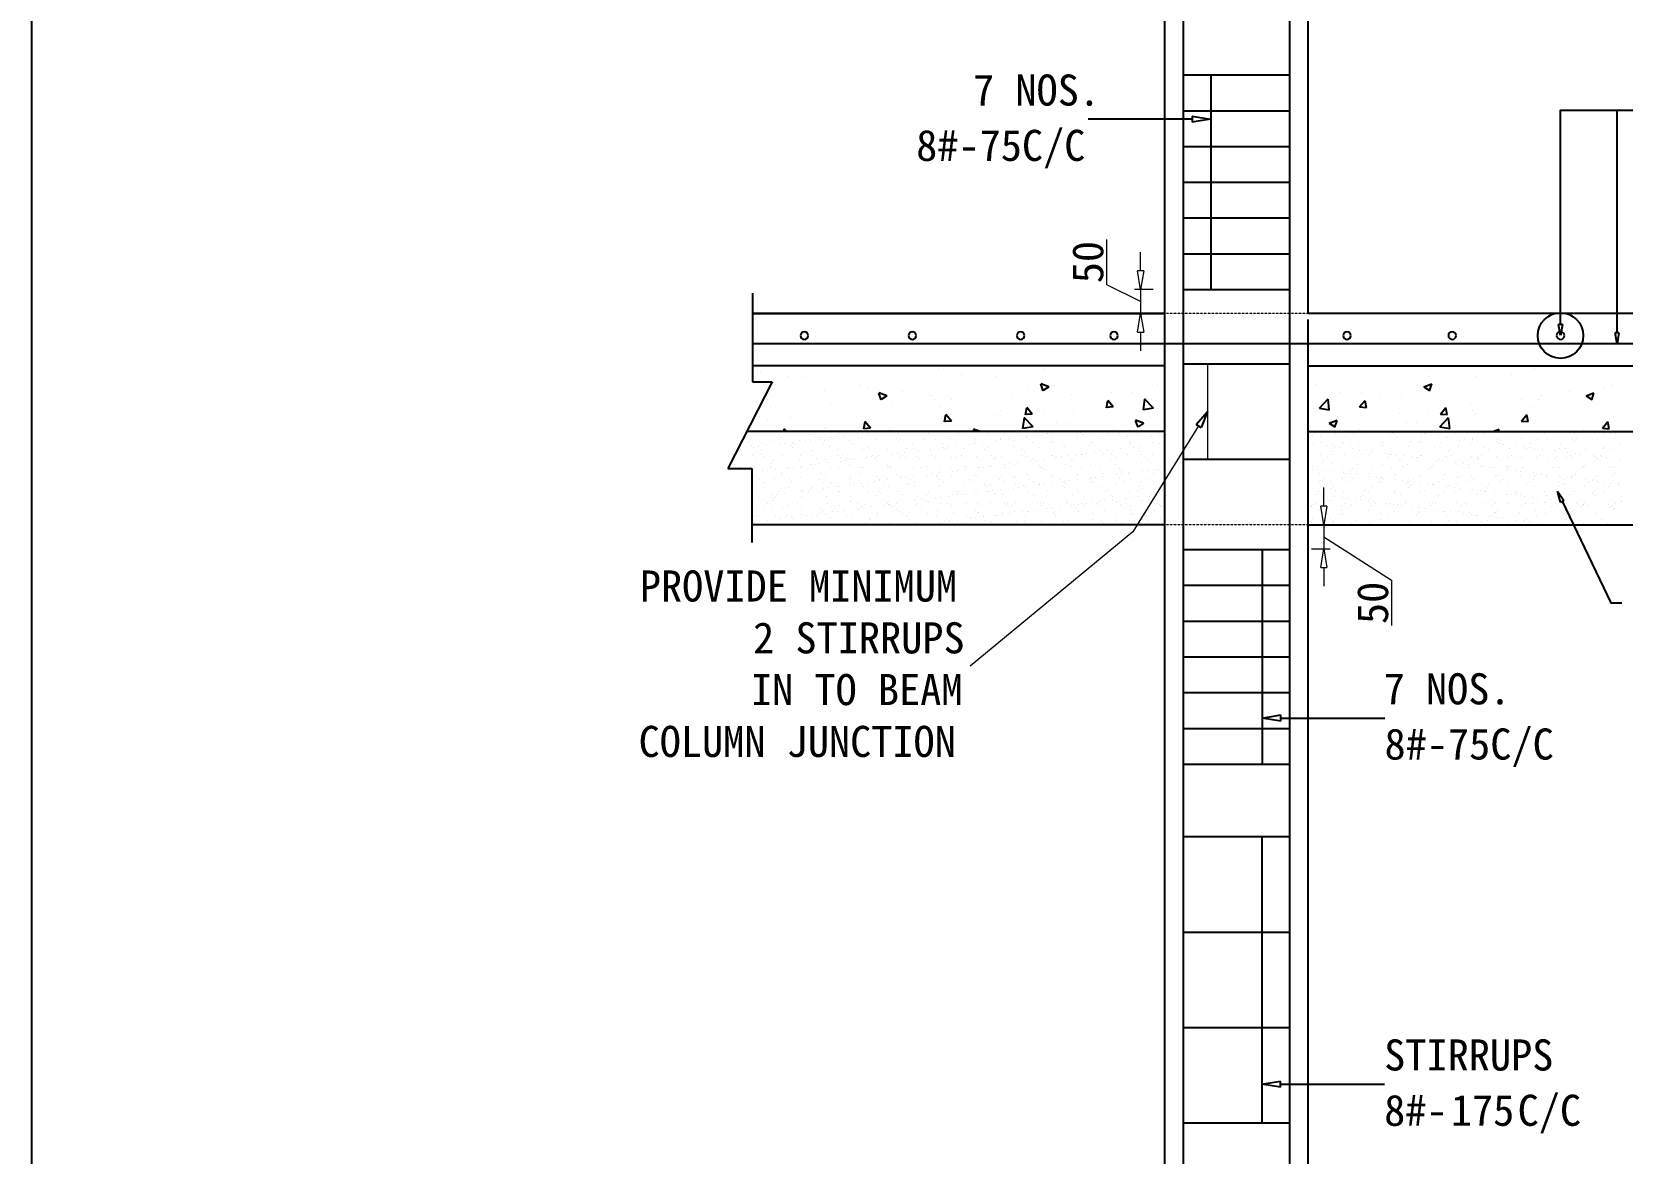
# Model space of a CAD drawing. Header units: millimetres. Extents: x 331487 to 517269, y 198509 to 399936.
# Drawn here: x 468480 to 481268, y 266630 to 275649 of the extents above; entities that cross this region are included whole.
import ezdxf

# ---------------------------------------------------------------- set-up
doc = ezdxf.new("R2010")
doc.units = ezdxf.units.MM
doc.header["$MEASUREMENT"] = 0
doc.linetypes.add('HIDDEN', pattern=[0.375, 0.25, -0.125])
for name, color, linetype in [('FOOTING', 5, 'Continuous'), ('HATCH', 251, 'Continuous'), ('STEEL', 6, 'Continuous')]:
    doc.layers.add(name, color=color, linetype=linetype)
doc.layers.add('STR. COLUMN', color=2, linetype='Continuous', lineweight=13)
doc.layers.add('str.text', color=65, linetype='Continuous', lineweight=13)
doc.styles.add('style1', font='SimSun.ttf')

# ---------------------------------------------------------------- blocks, each defined once
blk = doc.blocks.new('_ClosedBlank')
at = {"color": 0, "linetype": 'ByBlock', "lineweight": -2}
for p, q in [((-1, 0.167), (0, 0)), ((-1, 0.167), (-1, -0.167)), ((0, 0), (-1, -0.167))]:
    blk.add_line(p, q, dxfattribs=at)

msp = doc.modelspace()

# ---------------------------------------------------------------- linework, layer by layer
at = {"color": 0, "linetype": 'ByBlock', "lineweight": -2}
for p, q in [((477843, 272492), (477934, 272595)), ((477934, 272595), (477882, 272468)), ((477843, 272492), (477882, 272468))]:
    msp.add_line(p, q, dxfattribs=at)
at = {"layer": 'FOOTING', "linetype": 'ByBlock', "ltscale": 50}
msp.add_line((468480, 259671), (468480, 346143), dxfattribs=at)
at = {"layer": 'HATCH', "linetype": 'Continuous'}
for p, q in [((474340, 272907), (474340, 272907)), ((475769, 272940), (475769, 272940)), ((475956, 272890), (475956, 272890)), ((476389, 272963), (476389, 272963)), ((476616, 272933), (476616, 272933)), ((479716, 272933), (479716, 272933)), ((479943, 272963), (479943, 272963)), ((480376, 272890), (480376, 272890)), ((480563, 272940), (480563, 272940)), ((474568, 272877), (474568, 272877)), ((474681, 272872), (474681, 272872)), ((474851, 272764), (474851, 272764)), ((475140, 272801), (475140, 272801)), ((475210, 272782), (475210, 272782)), ((476235, 272876), (476235, 272876)), ((476485, 272799), (476485, 272799)), ((476657, 272794), (476594, 272819)), ((476613, 272762), (476594, 272817)), ((476657, 272794), (476612, 272764)), ((476706, 272808), (476706, 272808)), ((477189, 272858), (477189, 272858)), ((477532, 272813), (477532, 272813)), ((478800, 272813), (478800, 272813)), ((479143, 272858), (479143, 272858)), ((479626, 272808), (479626, 272808)), ((479674, 272794), (479738, 272819)), ((479674, 272794), (479719, 272764)), ((479719, 272762), (479738, 272817)), ((479847, 272799), (479847, 272799)), ((480097, 272876), (480097, 272876)), ((481122, 272782), (481122, 272782)), ((481191, 272801), (481191, 272801)), ((474905, 272649), (474905, 272649)), ((475354, 272722), (475290, 272746)), ((475309, 272689), (475291, 272744)), ((475354, 272722), (475309, 272691)), ((475322, 272696), (475322, 272696)), ((475389, 272669), (475389, 272669)), ((475484, 272756), (475484, 272756)), ((475711, 272726), (475711, 272726)), ((475739, 272691), (475739, 272691)), ((475780, 272638), (475780, 272638)), ((475873, 272690), (475873, 272690)), ((476284, 272651), (476284, 272651)), ((476357, 272710), (476357, 272710)), ((476842, 272731), (476842, 272731)), ((477014, 272708), (477014, 272708)), ((477121, 272625), (477131, 272682)), ((477175, 272632), (477131, 272684)), ((477164, 272750), (477164, 272750)), ((477326, 272751), (477326, 272751)), ((477419, 272608), (477429, 272695)), ((477499, 272623), (477428, 272696)), ((478833, 272623), (478904, 272696)), ((478913, 272608), (478903, 272695)), ((479006, 272751), (479006, 272751)), ((479157, 272632), (479201, 272684)), ((479168, 272750), (479168, 272750)), ((479211, 272625), (479200, 272682)), ((479318, 272708), (479318, 272708)), ((479490, 272731), (479490, 272731)), ((479974, 272710), (479974, 272710)), ((480048, 272651), (480048, 272651)), ((480459, 272690), (480459, 272690)), ((480552, 272638), (480552, 272638)), ((480593, 272691), (480593, 272691)), ((480621, 272726), (480621, 272726)), ((480848, 272756), (480848, 272756)), ((480943, 272669), (480943, 272669)), ((480978, 272722), (481041, 272746)), ((480978, 272722), (481023, 272691)), ((481010, 272696), (481010, 272696)), ((481023, 272689), (481041, 272744)), ((474334, 272555), (474334, 272555)), ((474396, 272526), (474396, 272526)), ((474421, 272628), (474421, 272628)), ((474579, 272549), (474579, 272549)), ((474806, 272519), (474806, 272519)), ((475169, 272455), (475180, 272511)), ((475223, 272461), (475179, 272514)), ((475874, 272518), (475819, 272514)), ((475820, 272512), (475830, 272568)), ((475874, 272518), (475830, 272571)), ((476246, 272574), (476246, 272574)), ((476268, 272600), (476268, 272600)), ((476450, 272458), (476461, 272544)), ((476531, 272472), (476460, 272546)), ((476470, 272568), (476481, 272625)), ((476524, 272575), (476470, 272571)), ((476524, 272575), (476481, 272627)), ((476627, 272606), (476627, 272606)), ((476717, 272506), (476717, 272506)), ((476797, 272509), (476797, 272509)), ((476854, 272576), (476854, 272576)), ((477175, 272632), (477121, 272627)), ((477420, 272502), (477356, 272526)), ((477375, 272469), (477356, 272524)), ((477499, 272623), (477418, 272610)), ((477543, 272618), (477543, 272618)), ((478789, 272618), (478789, 272618)), ((478833, 272623), (478914, 272610)), ((478912, 272502), (478976, 272526)), ((478957, 272469), (478975, 272524)), ((479157, 272632), (479211, 272627)), ((479477, 272576), (479477, 272576)), ((479535, 272509), (479535, 272509)), ((479615, 272506), (479615, 272506)), ((479704, 272606), (479704, 272606)), ((479801, 272472), (479872, 272546)), ((479808, 272575), (479851, 272627)), ((479808, 272575), (479862, 272571)), ((479862, 272568), (479851, 272625)), ((479881, 272458), (479871, 272544)), ((480064, 272600), (480064, 272600)), ((480086, 272574), (480086, 272574)), ((480458, 272518), (480502, 272571)), ((480458, 272518), (480512, 272514)), ((480512, 272512), (480502, 272568)), ((481109, 272461), (481153, 272514)), ((481163, 272455), (481152, 272511)), ((474203, 272382), (474203, 272382)), ((474243, 272414), (474243, 272414)), ((474345, 272429), (474345, 272429)), ((474484, 272414), (474484, 272414)), ((474503, 272388), (474503, 272388)), ((474525, 272434), (474529, 272455)), ((474547, 272434), (474529, 272457)), ((474548, 272431), (474548, 272431)), ((474724, 272414), (474724, 272414)), ((474745, 272430), (474745, 272430)), ((474812, 272386), (474812, 272386)), ((474862, 272462), (474862, 272462)), ((474863, 272464), (474863, 272464)), ((474909, 272388), (474909, 272388)), ((474950, 272393), (474950, 272393)), ((474965, 272415), (474965, 272415)), ((475012, 272401), (475012, 272401)), ((475117, 272415), (475117, 272415)), ((475126, 272379), (475126, 272379)), ((475158, 272420), (475158, 272420)), ((475223, 272461), (475169, 272457)), ((475206, 272415), (475206, 272415)), ((475220, 272429), (475220, 272429)), ((475379, 272444), (475379, 272444)), ((475446, 272416), (475446, 272416)), ((475681, 272431), (475681, 272431)), ((475687, 272416), (475687, 272416)), ((475870, 272377), (475870, 272377)), ((475928, 272417), (475928, 272417)), ((476103, 272434), (476053, 272454)), ((476059, 272434), (476053, 272451)), ((476072, 272380), (476072, 272380)), ((476168, 272417), (476168, 272417)), ((476270, 272379), (476270, 272379)), ((476305, 272421), (476305, 272421)), ((476409, 272417), (476409, 272417)), ((476437, 272389), (476437, 272389)), ((476531, 272472), (476450, 272460)), ((476477, 272394), (476477, 272394)), ((476478, 272386), (476478, 272386)), ((476540, 272402), (476540, 272402)), ((476604, 272428), (476604, 272428)), ((476645, 272416), (476645, 272416)), ((476650, 272418), (476650, 272418)), ((476681, 272389), (476681, 272389)), ((476685, 272421), (476685, 272421)), ((476748, 272430), (476748, 272430)), ((476878, 272388), (476878, 272388)), ((476890, 272418), (476890, 272418)), ((476913, 272425), (476913, 272425)), ((476928, 272412), (476928, 272412)), ((477087, 272395), (477087, 272395)), ((477131, 272419), (477131, 272419)), ((477175, 272448), (477175, 272448)), ((477227, 272418), (477227, 272418)), ((477289, 272398), (477289, 272398)), ((477372, 272419), (477372, 272419)), ((477420, 272502), (477375, 272471)), ((477427, 272500), (477427, 272500)), ((477487, 272397), (477487, 272397)), ((477536, 272415), (477536, 272415)), ((477551, 272402), (477551, 272402)), ((478781, 272402), (478781, 272402)), ((478795, 272415), (478795, 272415)), ((478845, 272397), (478845, 272397)), ((478904, 272500), (478904, 272500)), ((478912, 272502), (478957, 272471)), ((478960, 272419), (478960, 272419)), ((479043, 272398), (479043, 272398)), ((479105, 272418), (479105, 272418)), ((479157, 272448), (479157, 272448)), ((479201, 272419), (479201, 272419)), ((479245, 272395), (479245, 272395)), ((479404, 272412), (479404, 272412)), ((479419, 272425), (479419, 272425)), ((479441, 272418), (479441, 272418)), ((479454, 272388), (479454, 272388)), ((479584, 272430), (479584, 272430)), ((479647, 272421), (479647, 272421)), ((479651, 272389), (479651, 272389)), ((479682, 272418), (479682, 272418)), ((479687, 272416), (479687, 272416)), ((479728, 272428), (479728, 272428)), ((479792, 272402), (479792, 272402)), ((479801, 272472), (479882, 272460)), ((479854, 272386), (479854, 272386)), ((479855, 272394), (479855, 272394)), ((479895, 272389), (479895, 272389)), ((479923, 272417), (479923, 272417)), ((480027, 272421), (480027, 272421)), ((480062, 272379), (480062, 272379)), ((480163, 272417), (480163, 272417)), ((480229, 272434), (480279, 272454)), ((480260, 272380), (480260, 272380)), ((480273, 272434), (480279, 272451)), ((480404, 272417), (480404, 272417)), ((480462, 272377), (480462, 272377)), ((480645, 272416), (480645, 272416)), ((480650, 272431), (480650, 272431)), ((480885, 272416), (480885, 272416)), ((480953, 272444), (480953, 272444)), ((481109, 272461), (481163, 272457)), ((481111, 272429), (481111, 272429)), ((481126, 272415), (481126, 272415)), ((481174, 272420), (481174, 272420)), ((481206, 272379), (481206, 272379)), ((481214, 272415), (481214, 272415)), ((474180, 272292), (474180, 272292)), ((474246, 272352), (474246, 272352)), ((474270, 272320), (474270, 272320)), ((474285, 272305), (474285, 272305)), ((474325, 272311), (474325, 272311)), ((474347, 272250), (474347, 272250)), ((474350, 272280), (474350, 272280)), ((474360, 272339), (474360, 272339)), ((474388, 272319), (474388, 272319)), ((474443, 272351), (474443, 272351)), ((474493, 272333), (474493, 272333)), ((474534, 272338), (474534, 272338)), ((474552, 272282), (474552, 272282)), ((474580, 272318), (474580, 272318)), ((474594, 272305), (474594, 272305)), ((474596, 272346), (474596, 272346)), ((474601, 272339), (474601, 272339)), ((474652, 272359), (474652, 272359)), ((474701, 272360), (474701, 272360)), ((474742, 272366), (474742, 272366)), ((474750, 272281), (474750, 272281)), ((474804, 272374), (474804, 272374)), ((474826, 272373), (474826, 272373)), ((474842, 272340), (474842, 272340)), ((474854, 272361), (474854, 272361)), ((474893, 272311), (474893, 272311)), ((474959, 272289), (474959, 272289)), ((475052, 272360), (475052, 272360)), ((475082, 272340), (475082, 272340)), ((475161, 272292), (475161, 272292)), ((475203, 272308), (475203, 272308)), ((475217, 272295), (475217, 272295)), ((475261, 272368), (475261, 272368)), ((475323, 272341), (475323, 272341)), ((475359, 272291), (475359, 272291)), ((475397, 272252), (475397, 272252)), ((475435, 272376), (475435, 272376)), ((475437, 272257), (475437, 272257)), ((475449, 272363), (475449, 272363)), ((475463, 272371), (475463, 272371)), ((475500, 272265), (475500, 272265)), ((475516, 272301), (475516, 272301)), ((475564, 272341), (475564, 272341)), ((475568, 272298), (475568, 272298)), ((475605, 272279), (475605, 272279)), ((475645, 272284), (475645, 272284)), ((475661, 272370), (475661, 272370)), ((475708, 272293), (475708, 272293)), ((475749, 272369), (475749, 272369)), ((475770, 272301), (475770, 272301)), ((475804, 272341), (475804, 272341)), ((475813, 272306), (475813, 272306)), ((475826, 272299), (475826, 272299)), ((475840, 272286), (475840, 272286)), ((475853, 272312), (475853, 272312)), ((475916, 272320), (475916, 272320)), ((475968, 272300), (475968, 272300)), ((476021, 272334), (476021, 272334)), ((476045, 272342), (476045, 272342)), ((476058, 272367), (476058, 272367)), ((476061, 272339), (476061, 272339)), ((476072, 272354), (476072, 272354)), ((476124, 272347), (476124, 272347)), ((476139, 272292), (476139, 272292)), ((476176, 272307), (476176, 272307)), ((476229, 272361), (476229, 272361)), ((476269, 272367), (476269, 272367)), ((476286, 272342), (476286, 272342)), ((476332, 272375), (476332, 272375)), ((476372, 272360), (476372, 272360)), ((476379, 272310), (476379, 272310)), ((476449, 272289), (476449, 272289)), ((476463, 272276), (476463, 272276)), ((476526, 272343), (476526, 272343)), ((476576, 272309), (476576, 272309)), ((476681, 272357), (476681, 272357)), ((476695, 272344), (476695, 272344)), ((476762, 272282), (476762, 272282)), ((476767, 272343), (476767, 272343)), ((476785, 272316), (476785, 272316)), ((476924, 272253), (476924, 272253)), ((476964, 272258), (476964, 272258)), ((476987, 272319), (476987, 272319)), ((476995, 272350), (476995, 272350)), ((477008, 272344), (477008, 272344)), ((477027, 272266), (477027, 272266)), ((477072, 272280), (477072, 272280)), ((477086, 272267), (477086, 272267)), ((477132, 272280), (477132, 272280)), ((477172, 272285), (477172, 272285)), ((477185, 272318), (477185, 272318)), ((477235, 272294), (477235, 272294)), ((477248, 272344), (477248, 272344)), ((477294, 272249), (477294, 272249)), ((477304, 272348), (477304, 272348)), ((477318, 272335), (477318, 272335)), ((477340, 272307), (477340, 272307)), ((477380, 272313), (477380, 272313)), ((477386, 272273), (477386, 272273)), ((477394, 272326), (477394, 272326)), ((477443, 272321), (477443, 272321)), ((477489, 272344), (477489, 272344)), ((477548, 272335), (477548, 272335)), ((477588, 272340), (477588, 272340)), ((478743, 272340), (478743, 272340)), ((478784, 272335), (478784, 272335)), ((478843, 272344), (478843, 272344)), ((478889, 272321), (478889, 272321)), ((478938, 272326), (478938, 272326)), ((478946, 272273), (478946, 272273)), ((478951, 272313), (478951, 272313)), ((478992, 272307), (478992, 272307)), ((479014, 272335), (479014, 272335)), ((479028, 272348), (479028, 272348)), ((479038, 272249), (479038, 272249)), ((479083, 272344), (479083, 272344)), ((479097, 272294), (479097, 272294)), ((479147, 272318), (479147, 272318)), ((479159, 272285), (479159, 272285)), ((479200, 272280), (479200, 272280)), ((479246, 272267), (479246, 272267)), ((479260, 272280), (479260, 272280)), ((479305, 272266), (479305, 272266)), ((479324, 272344), (479324, 272344)), ((479337, 272350), (479337, 272350)), ((479344, 272319), (479344, 272319)), ((479367, 272258), (479367, 272258)), ((479408, 272253), (479408, 272253)), ((479547, 272316), (479547, 272316)), ((479565, 272343), (479565, 272343)), ((479569, 272282), (479569, 272282)), ((479637, 272344), (479637, 272344)), ((479651, 272357), (479651, 272357)), ((479756, 272309), (479756, 272309)), ((479805, 272343), (479805, 272343)), ((479869, 272276), (479869, 272276)), ((479883, 272289), (479883, 272289)), ((479953, 272310), (479953, 272310)), ((479960, 272360), (479960, 272360)), ((480000, 272375), (480000, 272375)), ((480046, 272342), (480046, 272342)), ((480063, 272367), (480063, 272367)), ((480103, 272361), (480103, 272361)), ((480156, 272307), (480156, 272307)), ((480192, 272292), (480192, 272292)), ((480208, 272347), (480208, 272347)), ((480260, 272354), (480260, 272354)), ((480271, 272339), (480271, 272339)), ((480274, 272367), (480274, 272367)), ((480287, 272342), (480287, 272342)), ((480311, 272334), (480311, 272334)), ((480364, 272300), (480364, 272300)), ((480416, 272320), (480416, 272320)), ((480479, 272312), (480479, 272312)), ((480492, 272286), (480492, 272286)), ((480506, 272299), (480506, 272299)), ((480519, 272306), (480519, 272306)), ((480527, 272341), (480527, 272341)), ((480562, 272301), (480562, 272301)), ((480583, 272369), (480583, 272369)), ((480624, 272293), (480624, 272293)), ((480671, 272370), (480671, 272370)), ((480687, 272284), (480687, 272284)), ((480727, 272279), (480727, 272279)), ((480764, 272298), (480764, 272298)), ((480768, 272341), (480768, 272341)), ((480815, 272301), (480815, 272301)), ((480832, 272265), (480832, 272265)), ((480869, 272371), (480869, 272371)), ((480883, 272363), (480883, 272363)), ((480895, 272257), (480895, 272257)), ((480897, 272376), (480897, 272376)), ((480935, 272252), (480935, 272252)), ((480973, 272291), (480973, 272291)), ((481009, 272341), (481009, 272341)), ((481071, 272368), (481071, 272368)), ((481115, 272295), (481115, 272295)), ((481129, 272308), (481129, 272308)), ((481171, 272292), (481171, 272292)), ((481249, 272340), (481249, 272340)), ((474115, 272182), (474115, 272182)), ((474129, 272169), (474129, 272169)), ((474182, 272145), (474182, 272145)), ((474251, 272203), (474251, 272203)), ((474273, 272241), (474273, 272241)), ((474306, 272220), (474306, 272220)), ((474355, 272131), (474355, 272131)), ((474361, 272237), (474361, 272237)), ((474423, 272145), (474423, 272145)), ((474429, 272175), (474429, 272175)), ((474448, 272202), (474448, 272202)), ((474460, 272128), (474460, 272128)), ((474514, 272241), (474514, 272241)), ((474546, 272220), (474546, 272220)), ((474557, 272133), (474557, 272133)), ((474565, 272142), (474565, 272142)), ((474605, 272147), (474605, 272147)), ((474657, 272210), (474657, 272210)), ((474661, 272243), (474661, 272243)), ((474664, 272146), (474664, 272146)), ((474668, 272156), (474668, 272156)), ((474738, 272173), (474738, 272173)), ((474752, 272160), (474752, 272160)), ((474754, 272242), (474754, 272242)), ((474755, 272133), (474755, 272133)), ((474773, 272170), (474773, 272170)), ((474787, 272221), (474787, 272221)), ((474813, 272175), (474813, 272175)), ((474859, 272213), (474859, 272213)), ((474876, 272183), (474876, 272183)), ((474904, 272146), (474904, 272146)), ((474964, 272140), (474964, 272140)), ((474970, 272240), (474970, 272240)), ((474981, 272197), (474981, 272197)), ((474984, 272227), (474984, 272227)), ((474995, 272242), (474995, 272242)), ((475021, 272202), (475021, 272202)), ((475028, 272221), (475028, 272221)), ((475052, 272166), (475052, 272166)), ((475057, 272212), (475057, 272212)), ((475084, 272211), (475084, 272211)), ((475145, 272147), (475145, 272147)), ((475166, 272143), (475166, 272143)), ((475189, 272224), (475189, 272224)), ((475229, 272230), (475229, 272230)), ((475236, 272243), (475236, 272243)), ((475266, 272219), (475266, 272219)), ((475268, 272222), (475268, 272222)), ((475284, 272234), (475284, 272234)), ((475292, 272238), (475292, 272238)), ((475361, 272163), (475361, 272163)), ((475364, 272142), (475364, 272142)), ((475375, 272150), (475375, 272150)), ((475386, 272147), (475386, 272147)), ((475468, 272222), (475468, 272222)), ((475476, 272243), (475476, 272243)), ((475509, 272222), (475509, 272222)), ((475572, 272149), (475572, 272149)), ((475593, 272231), (475593, 272231)), ((475608, 272218), (475608, 272218)), ((475626, 272147), (475626, 272147)), ((475666, 272221), (475666, 272221)), ((475675, 272156), (475675, 272156)), ((475717, 272243), (475717, 272243)), ((475750, 272223), (475750, 272223)), ((475775, 272152), (475775, 272152)), ((475867, 272148), (475867, 272148)), ((475874, 272228), (475874, 272228)), ((475907, 272224), (475907, 272224)), ((475958, 272244), (475958, 272244)), ((475972, 272151), (475972, 272151)), ((475984, 272154), (475984, 272154)), ((475987, 272129), (475987, 272129)), ((475990, 272223), (475990, 272223)), ((475998, 272141), (475998, 272141)), ((476077, 272231), (476077, 272231)), ((476092, 272143), (476092, 272143)), ((476108, 272148), (476108, 272148)), ((476132, 272148), (476132, 272148)), ((476181, 272158), (476181, 272158)), ((476195, 272157), (476195, 272157)), ((476198, 272244), (476198, 272244)), ((476216, 272221), (476216, 272221)), ((476231, 272224), (476231, 272224)), ((476231, 272208), (476231, 272208)), ((476274, 272230), (476274, 272230)), ((476298, 272147), (476298, 272147)), ((476300, 272171), (476300, 272171)), ((476340, 272176), (476340, 272176)), ((476348, 272149), (476348, 272149)), ((476384, 272161), (476384, 272161)), ((476403, 272184), (476403, 272184)), ((476439, 272245), (476439, 272245)), ((476472, 272224), (476472, 272224)), ((476483, 272237), (476483, 272237)), ((476508, 272198), (476508, 272198)), ((476530, 272215), (476530, 272215)), ((476548, 272203), (476548, 272203)), ((476581, 272160), (476581, 272160)), ((476589, 272149), (476589, 272149)), ((476607, 272144), (476607, 272144)), ((476611, 272212), (476611, 272212)), ((476621, 272131), (476621, 272131)), ((476680, 272245), (476680, 272245)), ((476685, 272240), (476685, 272240)), ((476712, 272224), (476712, 272224)), ((476716, 272225), (476716, 272225)), ((476756, 272231), (476756, 272231)), ((476790, 272168), (476790, 272168)), ((476819, 272239), (476819, 272239)), ((476830, 272150), (476830, 272150)), ((476839, 272212), (476839, 272212)), ((476854, 272199), (476854, 272199)), ((476883, 272239), (476883, 272239)), ((476920, 272246), (476920, 272246)), ((476921, 272137), (476921, 272137)), ((476953, 272225), (476953, 272225)), ((476992, 272170), (476992, 272170)), ((477070, 272150), (477070, 272150)), ((477092, 272247), (477092, 272247)), ((477153, 272205), (477153, 272205)), ((477161, 272246), (477161, 272246)), ((477190, 272169), (477190, 272169)), ((477194, 272225), (477194, 272225)), ((477230, 272135), (477230, 272135)), ((477244, 272122), (477244, 272122)), ((477311, 272151), (477311, 272151)), ((477399, 272177), (477399, 272177)), ((477402, 272246), (477402, 272246)), ((477434, 272226), (477434, 272226)), ((477452, 272122), (477452, 272122)), ((477462, 272202), (477462, 272202)), ((477477, 272189), (477477, 272189)), ((477492, 272248), (477492, 272248)), ((477514, 272130), (477514, 272130)), ((477544, 272128), (477544, 272128)), ((477552, 272151), (477552, 272151)), ((478780, 272151), (478780, 272151)), ((478788, 272128), (478788, 272128)), ((478817, 272130), (478817, 272130)), ((478840, 272248), (478840, 272248)), ((478855, 272189), (478855, 272189)), ((478869, 272202), (478869, 272202)), ((478880, 272122), (478880, 272122)), ((478898, 272226), (478898, 272226)), ((478930, 272246), (478930, 272246)), ((478933, 272177), (478933, 272177)), ((479021, 272151), (479021, 272151)), ((479087, 272122), (479087, 272122)), ((479102, 272135), (479102, 272135)), ((479138, 272225), (479138, 272225)), ((479142, 272169), (479142, 272169)), ((479171, 272246), (479171, 272246)), ((479179, 272205), (479179, 272205)), ((479240, 272247), (479240, 272247)), ((479262, 272150), (479262, 272150)), ((479340, 272170), (479340, 272170)), ((479379, 272225), (479379, 272225)), ((479411, 272137), (479411, 272137)), ((479412, 272246), (479412, 272246)), ((479449, 272239), (479449, 272239)), ((479478, 272199), (479478, 272199)), ((479492, 272212), (479492, 272212)), ((479502, 272150), (479502, 272150)), ((479513, 272239), (479513, 272239)), ((479542, 272168), (479542, 272168)), ((479576, 272231), (479576, 272231)), ((479616, 272225), (479616, 272225)), ((479620, 272224), (479620, 272224)), ((479646, 272240), (479646, 272240)), ((479652, 272245), (479652, 272245)), ((479711, 272131), (479711, 272131)), ((479721, 272212), (479721, 272212)), ((479725, 272144), (479725, 272144)), ((479743, 272149), (479743, 272149)), ((479751, 272160), (479751, 272160)), ((479784, 272203), (479784, 272203)), ((479802, 272215), (479802, 272215)), ((479824, 272198), (479824, 272198)), ((479849, 272237), (479849, 272237)), ((479860, 272224), (479860, 272224)), ((479893, 272245), (479893, 272245)), ((479929, 272184), (479929, 272184)), ((479948, 272161), (479948, 272161)), ((479984, 272149), (479984, 272149)), ((479992, 272176), (479992, 272176)), ((480032, 272171), (480032, 272171)), ((480034, 272147), (480034, 272147)), ((480057, 272230), (480057, 272230)), ((480101, 272224), (480101, 272224)), ((480101, 272208), (480101, 272208)), ((480116, 272221), (480116, 272221)), ((480134, 272244), (480134, 272244)), ((480137, 272157), (480137, 272157)), ((480151, 272158), (480151, 272158)), ((480200, 272148), (480200, 272148)), ((480224, 272148), (480224, 272148)), ((480240, 272143), (480240, 272143)), ((480255, 272231), (480255, 272231)), ((480334, 272141), (480334, 272141)), ((480342, 272223), (480342, 272223)), ((480345, 272129), (480345, 272129)), ((480348, 272154), (480348, 272154)), ((480359, 272151), (480359, 272151)), ((480374, 272244), (480374, 272244)), ((480425, 272224), (480425, 272224)), ((480457, 272228), (480457, 272228)), ((480465, 272148), (480465, 272148)), ((480557, 272152), (480557, 272152)), ((480582, 272223), (480582, 272223)), ((480615, 272243), (480615, 272243)), ((480657, 272156), (480657, 272156)), ((480666, 272221), (480666, 272221)), ((480706, 272147), (480706, 272147)), ((480724, 272218), (480724, 272218)), ((480739, 272231), (480739, 272231)), ((480759, 272149), (480759, 272149)), ((480823, 272222), (480823, 272222)), ((480856, 272243), (480856, 272243)), ((480864, 272222), (480864, 272222)), ((480946, 272147), (480946, 272147)), ((480957, 272150), (480957, 272150)), ((480968, 272142), (480968, 272142)), ((480971, 272163), (480971, 272163)), ((481040, 272238), (481040, 272238)), ((481048, 272234), (481048, 272234)), ((481064, 272222), (481064, 272222)), ((481066, 272219), (481066, 272219)), ((481096, 272243), (481096, 272243)), ((481103, 272230), (481103, 272230)), ((481143, 272224), (481143, 272224)), ((481166, 272143), (481166, 272143)), ((481187, 272147), (481187, 272147)), ((481248, 272211), (481248, 272211)), ((474273, 272037), (474273, 272037)), ((474288, 272024), (474288, 272024)), ((474335, 272047), (474335, 272047)), ((474357, 272115), (474357, 272115)), ((474368, 272027), (474368, 272027)), ((474397, 272120), (474397, 272120)), ((474453, 272054), (474453, 272054)), ((474506, 272105), (474506, 272105)), ((474520, 272092), (474520, 272092)), ((474576, 272048), (474576, 272048)), ((474587, 272030), (474587, 272030)), ((474609, 272027), (474609, 272027)), ((474662, 272061), (474662, 272061)), ((474817, 272048), (474817, 272048)), ((474819, 272098), (474819, 272098)), ((474849, 272027), (474849, 272027)), ((474864, 272064), (474864, 272064)), ((474896, 272027), (474896, 272027)), ((474911, 272014), (474911, 272014)), ((475052, 272006), (475052, 272006)), ((475057, 272049), (475057, 272049)), ((475062, 272063), (475062, 272063)), ((475090, 272028), (475090, 272028)), ((475092, 272012), (475092, 272012)), ((475129, 272095), (475129, 272095)), ((475143, 272082), (475143, 272082)), ((475155, 272020), (475155, 272020)), ((475171, 271994), (475171, 271994)), ((475210, 272021), (475210, 272021)), ((475260, 272034), (475260, 272034)), ((475271, 272070), (475271, 272070)), ((475298, 272049), (475298, 272049)), ((475300, 272039), (475300, 272039)), ((475331, 272028), (475331, 272028)), ((475363, 272047), (475363, 272047)), ((475442, 272088), (475442, 272088)), ((475468, 272061), (475468, 272061)), ((475473, 272073), (475473, 272073)), ((475508, 272066), (475508, 272066)), ((475519, 272018), (475519, 272018)), ((475534, 272005), (475534, 272005)), ((475539, 272049), (475539, 272049)), ((475571, 272075), (475571, 272075)), ((475571, 272029), (475571, 272029)), ((475577, 272000), (475577, 272000)), ((475671, 272072), (475671, 272072)), ((475676, 272088), (475676, 272088)), ((475716, 272094), (475716, 272094)), ((475752, 272086), (475752, 272086)), ((475766, 272073), (475766, 272073)), ((475779, 272102), (475779, 272102)), ((475779, 272050), (475779, 272050)), ((475780, 272003), (475780, 272003)), ((475812, 272029), (475812, 272029)), ((475833, 272011), (475833, 272011)), ((475879, 272079), (475879, 272079)), ((475884, 272116), (475884, 272116)), ((475924, 272121), (475924, 272121)), ((475977, 272002), (475977, 272002)), ((476020, 272050), (476020, 272050)), ((476053, 272030), (476053, 272030)), ((476066, 272079), (476066, 272079)), ((476082, 272082), (476082, 272082)), ((476142, 272008), (476142, 272008)), ((476157, 271995), (476157, 271995)), ((476186, 272009), (476186, 272009)), ((476261, 272051), (476261, 272051)), ((476279, 272081), (476279, 272081)), ((476293, 272030), (476293, 272030)), ((476375, 272076), (476375, 272076)), ((476388, 272012), (476388, 272012)), ((476389, 272063), (476389, 272063)), ((476456, 272002), (476456, 272002)), ((476474, 271993), (476474, 271993)), ((476488, 272088), (476488, 272088)), ((476501, 272051), (476501, 272051)), ((476534, 272030), (476534, 272030)), ((476579, 272007), (476579, 272007)), ((476586, 272011), (476586, 272011)), ((476620, 272013), (476620, 272013)), ((476682, 272021), (476682, 272021)), ((476689, 272069), (476689, 272069)), ((476690, 272091), (476690, 272091)), ((476742, 272052), (476742, 272052)), ((476765, 271999), (476765, 271999)), ((476775, 272031), (476775, 272031)), ((476787, 272035), (476787, 272035)), ((476795, 272019), (476795, 272019)), ((476828, 272040), (476828, 272040)), ((476888, 272090), (476888, 272090)), ((476890, 272048), (476890, 272048)), ((476983, 272052), (476983, 272052)), ((476995, 272062), (476995, 272062)), ((476997, 272021), (476997, 272021)), ((476998, 272067), (476998, 272067)), ((477012, 272054), (477012, 272054)), ((477015, 272031), (477015, 272031)), ((477036, 272067), (477036, 272067)), ((477097, 272098), (477097, 272098)), ((477098, 272076), (477098, 272076)), ((477195, 272020), (477195, 272020)), ((477203, 272089), (477203, 272089)), ((477223, 272053), (477223, 272053)), ((477244, 272095), (477244, 272095)), ((477256, 272032), (477256, 272032)), ((477299, 272100), (477299, 272100)), ((477306, 272103), (477306, 272103)), ((477312, 272060), (477312, 272060)), ((477404, 272028), (477404, 272028)), ((477411, 272117), (477411, 272117)), ((477464, 272053), (477464, 272053)), ((477497, 272099), (477497, 272099)), ((477497, 272032), (477497, 272032)), ((478835, 272099), (478835, 272099)), ((478835, 272032), (478835, 272032)), ((478868, 272053), (478868, 272053)), ((478920, 272117), (478920, 272117)), ((478928, 272028), (478928, 272028)), ((479020, 272060), (479020, 272060)), ((479025, 272103), (479025, 272103)), ((479033, 272100), (479033, 272100)), ((479076, 272032), (479076, 272032)), ((479088, 272095), (479088, 272095)), ((479108, 272053), (479108, 272053)), ((479128, 272089), (479128, 272089)), ((479137, 272020), (479137, 272020)), ((479233, 272076), (479233, 272076)), ((479235, 272098), (479235, 272098)), ((479296, 272067), (479296, 272067)), ((479317, 272031), (479317, 272031)), ((479320, 272054), (479320, 272054)), ((479334, 272067), (479334, 272067)), ((479335, 272021), (479335, 272021)), ((479336, 272062), (479336, 272062)), ((479349, 272052), (479349, 272052)), ((479441, 272048), (479441, 272048)), ((479444, 272090), (479444, 272090)), ((479504, 272040), (479504, 272040)), ((479537, 272019), (479537, 272019)), ((479544, 272035), (479544, 272035)), ((479557, 272031), (479557, 272031)), ((479566, 271999), (479566, 271999)), ((479590, 272052), (479590, 272052)), ((479642, 272091), (479642, 272091)), ((479643, 272069), (479643, 272069)), ((479649, 272021), (479649, 272021)), ((479712, 272013), (479712, 272013)), ((479746, 272011), (479746, 272011)), ((479753, 272007), (479753, 272007)), ((479798, 272030), (479798, 272030)), ((479830, 272051), (479830, 272051)), ((479844, 272088), (479844, 272088)), ((479857, 271993), (479857, 271993)), ((479876, 272002), (479876, 272002)), ((479943, 272063), (479943, 272063)), ((479943, 272012), (479943, 272012)), ((479957, 272076), (479957, 272076)), ((480039, 272030), (480039, 272030)), ((480053, 272081), (480053, 272081)), ((480071, 272051), (480071, 272051)), ((480146, 272009), (480146, 272009)), ((480175, 271995), (480175, 271995)), ((480189, 272008), (480189, 272008)), ((480250, 272082), (480250, 272082)), ((480266, 272079), (480266, 272079)), ((480279, 272030), (480279, 272030)), ((480312, 272050), (480312, 272050)), ((480355, 272002), (480355, 272002)), ((480408, 272121), (480408, 272121)), ((480448, 272116), (480448, 272116)), ((480453, 272079), (480453, 272079)), ((480499, 272011), (480499, 272011)), ((480520, 272029), (480520, 272029)), ((480552, 272050), (480552, 272050)), ((480552, 272003), (480552, 272003)), ((480553, 272102), (480553, 272102)), ((480566, 272073), (480566, 272073)), ((480580, 272086), (480580, 272086)), ((480616, 272094), (480616, 272094)), ((480656, 272088), (480656, 272088)), ((480661, 272072), (480661, 272072)), ((480755, 272000), (480755, 272000)), ((480761, 272075), (480761, 272075)), ((480761, 272029), (480761, 272029)), ((480793, 272049), (480793, 272049)), ((480798, 272005), (480798, 272005)), ((480812, 272018), (480812, 272018)), ((480824, 272066), (480824, 272066)), ((480859, 272073), (480859, 272073)), ((480864, 272061), (480864, 272061)), ((480889, 272088), (480889, 272088)), ((480969, 272047), (480969, 272047)), ((481001, 272028), (481001, 272028)), ((481032, 272039), (481032, 272039)), ((481034, 272049), (481034, 272049)), ((481061, 272070), (481061, 272070)), ((481072, 272034), (481072, 272034)), ((481122, 272021), (481122, 272021)), ((481161, 271994), (481161, 271994)), ((481177, 272020), (481177, 272020)), ((481189, 272082), (481189, 272082)), ((481203, 272095), (481203, 272095)), ((481240, 272012), (481240, 272012)), ((481242, 272028), (481242, 272028)), ((474323, 271910), (474323, 271910)), ((474355, 271962), (474355, 271962)), ((474360, 271982), (474360, 271982)), ((474428, 271924), (474428, 271924)), ((474432, 271892), (474432, 271892)), ((474446, 271879), (474446, 271879)), ((474458, 271905), (474458, 271905)), ((474468, 271929), (474468, 271929)), ((474485, 271952), (474485, 271952)), ((474531, 271938), (474531, 271938)), ((474562, 271985), (474562, 271985)), ((474636, 271951), (474636, 271951)), ((474664, 271960), (474664, 271960)), ((474667, 271912), (474667, 271912)), ((474676, 271957), (474676, 271957)), ((474678, 271947), (474678, 271947)), ((474726, 271952), (474726, 271952)), ((474739, 271965), (474739, 271965)), ((474745, 271885), (474745, 271885)), ((474760, 271984), (474760, 271984)), ((474844, 271979), (474844, 271979)), ((474869, 271915), (474869, 271915)), ((474884, 271984), (474884, 271984)), ((474947, 271992), (474947, 271992)), ((474967, 271953), (474967, 271953)), ((474969, 271991), (474969, 271991)), ((474978, 271953), (474978, 271953)), ((475055, 271882), (475055, 271882)), ((475067, 271914), (475067, 271914)), ((475069, 271869), (475069, 271869)), ((475207, 271953), (475207, 271953)), ((475275, 271921), (475275, 271921)), ((475287, 271950), (475287, 271950)), ((475301, 271937), (475301, 271937)), ((475369, 271993), (475369, 271993)), ((475369, 271875), (475369, 271875)), ((475448, 271954), (475448, 271954)), ((475478, 271924), (475478, 271924)), ((475539, 271870), (475539, 271870)), ((475579, 271876), (475579, 271876)), ((475601, 271943), (475601, 271943)), ((475642, 271884), (475642, 271884)), ((475675, 271923), (475675, 271923)), ((475678, 271873), (475678, 271873)), ((475689, 271954), (475689, 271954)), ((475747, 271898), (475747, 271898)), ((475787, 271903), (475787, 271903)), ((475850, 271911), (475850, 271911)), ((475884, 271930), (475884, 271930)), ((475910, 271941), (475910, 271941)), ((475924, 271928), (475924, 271928)), ((475929, 271954), (475929, 271954)), ((475955, 271925), (475955, 271925)), ((475992, 271866), (475992, 271866)), ((475995, 271930), (475995, 271930)), ((476058, 271939), (476058, 271939)), ((476086, 271933), (476086, 271933)), ((476163, 271952), (476163, 271952)), ((476170, 271955), (476170, 271955)), ((476203, 271958), (476203, 271958)), ((476224, 271934), (476224, 271934)), ((476266, 271966), (476266, 271966)), ((476284, 271932), (476284, 271932)), ((476371, 271980), (476371, 271980)), ((476411, 271955), (476411, 271955)), ((476412, 271985), (476412, 271985)), ((476493, 271940), (476493, 271940)), ((476533, 271931), (476533, 271931)), ((476547, 271918), (476547, 271918)), ((476651, 271956), (476651, 271956)), ((476695, 271942), (476695, 271942)), ((476780, 271986), (476780, 271986)), ((476800, 271870), (476800, 271870)), ((476847, 271924), (476847, 271924)), ((476892, 271956), (476892, 271956)), ((476893, 271941), (476893, 271941)), ((477002, 271872), (477002, 271872)), ((477067, 271871), (477067, 271871)), ((477079, 271992), (477079, 271992)), ((477102, 271949), (477102, 271949)), ((477107, 271877), (477107, 271877)), ((477133, 271957), (477133, 271957)), ((477156, 271922), (477156, 271922)), ((477170, 271909), (477170, 271909)), ((477170, 271885), (477170, 271885)), ((477200, 271871), (477200, 271871)), ((477275, 271899), (477275, 271899)), ((477304, 271951), (477304, 271951)), ((477315, 271904), (477315, 271904)), ((477373, 271957), (477373, 271957)), ((477378, 271912), (477378, 271912)), ((477389, 271990), (477389, 271990)), ((477403, 271976), (477403, 271976)), ((477408, 271879), (477408, 271879)), ((477470, 271915), (477470, 271915)), ((477483, 271926), (477483, 271926)), ((477502, 271950), (477502, 271950)), ((477523, 271931), (477523, 271931)), ((477586, 271940), (477586, 271940)), ((478746, 271940), (478746, 271940)), ((478809, 271931), (478809, 271931)), ((478830, 271950), (478830, 271950)), ((478849, 271926), (478849, 271926)), ((478862, 271915), (478862, 271915)), ((478923, 271879), (478923, 271879)), ((478929, 271976), (478929, 271976)), ((478943, 271990), (478943, 271990)), ((478954, 271912), (478954, 271912)), ((478959, 271957), (478959, 271957)), ((479017, 271904), (479017, 271904)), ((479028, 271951), (479028, 271951)), ((479057, 271899), (479057, 271899)), ((479132, 271871), (479132, 271871)), ((479161, 271909), (479161, 271909)), ((479162, 271885), (479162, 271885)), ((479176, 271922), (479176, 271922)), ((479199, 271957), (479199, 271957)), ((479225, 271877), (479225, 271877)), ((479230, 271949), (479230, 271949)), ((479253, 271992), (479253, 271992)), ((479265, 271871), (479265, 271871)), ((479330, 271872), (479330, 271872)), ((479439, 271941), (479439, 271941)), ((479440, 271956), (479440, 271956)), ((479485, 271924), (479485, 271924)), ((479532, 271870), (479532, 271870)), ((479552, 271986), (479552, 271986)), ((479637, 271942), (479637, 271942)), ((479681, 271956), (479681, 271956)), ((479784, 271918), (479784, 271918)), ((479799, 271931), (479799, 271931)), ((479839, 271940), (479839, 271940)), ((479920, 271985), (479920, 271985)), ((479921, 271955), (479921, 271955)), ((479961, 271980), (479961, 271980)), ((480048, 271932), (480048, 271932)), ((480066, 271966), (480066, 271966)), ((480108, 271934), (480108, 271934)), ((480128, 271958), (480128, 271958)), ((480162, 271955), (480162, 271955)), ((480169, 271952), (480169, 271952)), ((480245, 271933), (480245, 271933)), ((480274, 271939), (480274, 271939)), ((480336, 271930), (480336, 271930)), ((480340, 271866), (480340, 271866)), ((480377, 271925), (480377, 271925)), ((480403, 271954), (480403, 271954)), ((480407, 271928), (480407, 271928)), ((480422, 271941), (480422, 271941)), ((480448, 271930), (480448, 271930)), ((480482, 271911), (480482, 271911)), ((480544, 271903), (480544, 271903)), ((480585, 271898), (480585, 271898)), ((480643, 271954), (480643, 271954)), ((480654, 271873), (480654, 271873)), ((480656, 271923), (480656, 271923)), ((480690, 271884), (480690, 271884)), ((480731, 271943), (480731, 271943)), ((480752, 271876), (480752, 271876)), ((480793, 271870), (480793, 271870)), ((480854, 271924), (480854, 271924)), ((480884, 271954), (480884, 271954)), ((480963, 271993), (480963, 271993)), ((480963, 271875), (480963, 271875)), ((481031, 271937), (481031, 271937)), ((481045, 271950), (481045, 271950)), ((481056, 271921), (481056, 271921)), ((481125, 271953), (481125, 271953)), ((481263, 271869), (481263, 271869)), ((481265, 271914), (481265, 271914)), ((474281, 271749), (474281, 271749)), ((474307, 271758), (474307, 271758)), ((474365, 271833), (474365, 271833)), ((474398, 271854), (474398, 271854)), ((474430, 271833), (474430, 271833)), ((474463, 271756), (474463, 271756)), ((474513, 271817), (474513, 271817)), ((474539, 271739), (474539, 271739)), ((474548, 271758), (474548, 271758)), ((474567, 271836), (474567, 271836)), ((474590, 271747), (474590, 271747)), ((474602, 271747), (474602, 271747)), ((474638, 271854), (474638, 271854)), ((474671, 271833), (474671, 271833)), ((474672, 271763), (474672, 271763)), ((474707, 271761), (474707, 271761)), ((474747, 271766), (474747, 271766)), ((474765, 271835), (474765, 271835)), ((474788, 271759), (474788, 271759)), ((474810, 271774), (474810, 271774)), ((474822, 271814), (474822, 271814)), ((474837, 271801), (474837, 271801)), ((474874, 271766), (474874, 271766)), ((474879, 271855), (474879, 271855)), ((474904, 271740), (474904, 271740)), ((474912, 271834), (474912, 271834)), ((474915, 271788), (474915, 271788)), ((474955, 271793), (474955, 271793)), ((474973, 271842), (474973, 271842)), ((475018, 271802), (475018, 271802)), ((475029, 271759), (475029, 271759)), ((475072, 271765), (475072, 271765)), ((475120, 271855), (475120, 271855)), ((475123, 271816), (475123, 271816)), ((475136, 271808), (475136, 271808)), ((475152, 271834), (475152, 271834)), ((475163, 271821), (475163, 271821)), ((475176, 271845), (475176, 271845)), ((475226, 271829), (475226, 271829)), ((475270, 271760), (475270, 271760)), ((475280, 271772), (475280, 271772)), ((475331, 271843), (475331, 271843)), ((475360, 271855), (475360, 271855)), ((475371, 271848), (475371, 271848)), ((475373, 271844), (475373, 271844)), ((475393, 271835), (475393, 271835)), ((475434, 271856), (475434, 271856)), ((475445, 271805), (475445, 271805)), ((475460, 271792), (475460, 271792)), ((475483, 271775), (475483, 271775)), ((475510, 271760), (475510, 271760)), ((475582, 271851), (475582, 271851)), ((475601, 271856), (475601, 271856)), ((475634, 271835), (475634, 271835)), ((475680, 271774), (475680, 271774)), ((475692, 271860), (475692, 271860)), ((475751, 271760), (475751, 271760)), ((475759, 271798), (475759, 271798)), ((475785, 271854), (475785, 271854)), ((475842, 271856), (475842, 271856)), ((475874, 271836), (475874, 271836)), ((475889, 271782), (475889, 271782)), ((475982, 271853), (475982, 271853)), ((475992, 271761), (475992, 271761)), ((476067, 271740), (476067, 271740)), ((476069, 271796), (476069, 271796)), ((476082, 271857), (476082, 271857)), ((476083, 271782), (476083, 271782)), ((476091, 271784), (476091, 271784)), ((476115, 271836), (476115, 271836)), ((476130, 271748), (476130, 271748)), ((476191, 271861), (476191, 271861)), ((476232, 271761), (476232, 271761)), ((476235, 271762), (476235, 271762)), ((476275, 271767), (476275, 271767)), ((476289, 271783), (476289, 271783)), ((476301, 271863), (476301, 271863)), ((476315, 271850), (476315, 271850)), ((476323, 271857), (476323, 271857)), ((476338, 271775), (476338, 271775)), ((476356, 271836), (476356, 271836)), ((476382, 271789), (476382, 271789)), ((476393, 271863), (476393, 271863)), ((476443, 271789), (476443, 271789)), ((476473, 271762), (476473, 271762)), ((476483, 271794), (476483, 271794)), ((476498, 271791), (476498, 271791)), ((476546, 271803), (476546, 271803)), ((476564, 271858), (476564, 271858)), ((476591, 271862), (476591, 271862)), ((476596, 271837), (476596, 271837)), ((476615, 271857), (476615, 271857)), ((476651, 271817), (476651, 271817)), ((476691, 271822), (476691, 271822)), ((476692, 271786), (476692, 271786)), ((476700, 271793), (476700, 271793)), ((476706, 271773), (476706, 271773)), ((476714, 271762), (476714, 271762)), ((476754, 271830), (476754, 271830)), ((476804, 271858), (476804, 271858)), ((476837, 271837), (476837, 271837)), ((476859, 271844), (476859, 271844)), ((476898, 271792), (476898, 271792)), ((476899, 271849), (476899, 271849)), ((476924, 271854), (476924, 271854)), ((476938, 271841), (476938, 271841)), ((476954, 271763), (476954, 271763)), ((476962, 271857), (476962, 271857)), ((477005, 271779), (477005, 271779)), ((477045, 271859), (477045, 271859)), ((477078, 271838), (477078, 271838)), ((477106, 271800), (477106, 271800)), ((477195, 271763), (477195, 271763)), ((477238, 271847), (477238, 271847)), ((477286, 271859), (477286, 271859)), ((477309, 271802), (477309, 271802)), ((477315, 271777), (477315, 271777)), ((477318, 271838), (477318, 271838)), ((477329, 271763), (477329, 271763)), ((477436, 271763), (477436, 271763)), ((477506, 271801), (477506, 271801)), ((477526, 271859), (477526, 271859)), ((477547, 271844), (477547, 271844)), ((477559, 271839), (477559, 271839)), ((477561, 271831), (477561, 271831)), ((478771, 271831), (478771, 271831)), ((478773, 271839), (478773, 271839)), ((478785, 271844), (478785, 271844)), ((478805, 271859), (478805, 271859)), ((478825, 271801), (478825, 271801)), ((478896, 271763), (478896, 271763)), ((479003, 271763), (479003, 271763)), ((479013, 271838), (479013, 271838)), ((479017, 271777), (479017, 271777)), ((479023, 271802), (479023, 271802)), ((479046, 271859), (479046, 271859)), ((479094, 271847), (479094, 271847)), ((479137, 271763), (479137, 271763)), ((479225, 271800), (479225, 271800)), ((479254, 271838), (479254, 271838)), ((479287, 271859), (479287, 271859)), ((479326, 271779), (479326, 271779)), ((479370, 271857), (479370, 271857)), ((479377, 271763), (479377, 271763)), ((479394, 271841), (479394, 271841)), ((479408, 271854), (479408, 271854)), ((479433, 271849), (479433, 271849)), ((479434, 271792), (479434, 271792)), ((479473, 271844), (479473, 271844)), ((479495, 271837), (479495, 271837)), ((479527, 271858), (479527, 271858)), ((479578, 271830), (479578, 271830)), ((479618, 271762), (479618, 271762)), ((479626, 271773), (479626, 271773)), ((479632, 271793), (479632, 271793)), ((479640, 271786), (479640, 271786)), ((479641, 271822), (479641, 271822)), ((479681, 271817), (479681, 271817)), ((479717, 271857), (479717, 271857)), ((479735, 271837), (479735, 271837)), ((479741, 271862), (479741, 271862)), ((479768, 271858), (479768, 271858)), ((479786, 271803), (479786, 271803)), ((479834, 271791), (479834, 271791)), ((479849, 271794), (479849, 271794)), ((479859, 271762), (479859, 271762)), ((479889, 271789), (479889, 271789)), ((479939, 271863), (479939, 271863)), ((479950, 271789), (479950, 271789)), ((479976, 271836), (479976, 271836)), ((479994, 271775), (479994, 271775)), ((480009, 271857), (480009, 271857)), ((480017, 271850), (480017, 271850)), ((480031, 271863), (480031, 271863)), ((480043, 271783), (480043, 271783)), ((480057, 271767), (480057, 271767)), ((480097, 271762), (480097, 271762)), ((480099, 271761), (480099, 271761)), ((480141, 271861), (480141, 271861)), ((480202, 271748), (480202, 271748)), ((480217, 271836), (480217, 271836)), ((480241, 271784), (480241, 271784)), ((480249, 271857), (480249, 271857)), ((480249, 271782), (480249, 271782)), ((480263, 271796), (480263, 271796)), ((480265, 271740), (480265, 271740)), ((480340, 271761), (480340, 271761)), ((480350, 271853), (480350, 271853)), ((480443, 271782), (480443, 271782)), ((480457, 271836), (480457, 271836)), ((480490, 271856), (480490, 271856)), ((480547, 271854), (480547, 271854)), ((480573, 271798), (480573, 271798)), ((480581, 271760), (480581, 271760)), ((480640, 271860), (480640, 271860)), ((480652, 271774), (480652, 271774)), ((480698, 271835), (480698, 271835)), ((480731, 271856), (480731, 271856)), ((480750, 271851), (480750, 271851)), ((480821, 271760), (480821, 271760)), ((480849, 271775), (480849, 271775)), ((480872, 271792), (480872, 271792)), ((480886, 271805), (480886, 271805)), ((480898, 271856), (480898, 271856)), ((480939, 271835), (480939, 271835)), ((480958, 271844), (480958, 271844)), ((480960, 271848), (480960, 271848)), ((480971, 271855), (480971, 271855)), ((481001, 271843), (481001, 271843)), ((481052, 271772), (481052, 271772)), ((481062, 271760), (481062, 271760)), ((481106, 271829), (481106, 271829)), ((481156, 271845), (481156, 271845)), ((481169, 271821), (481169, 271821)), ((481179, 271834), (481179, 271834)), ((481196, 271808), (481196, 271808)), ((481209, 271816), (481209, 271816)), ((481212, 271855), (481212, 271855)), ((481260, 271765), (481260, 271765)), ((474291, 271706), (474291, 271706)), ((474331, 271711), (474331, 271711)), ((474370, 271684), (474370, 271684)), ((474394, 271720), (474394, 271720)), ((474499, 271733), (474499, 271733)), ((474572, 271687), (474572, 271687)), ((474604, 271734), (474604, 271734)), ((474770, 271686), (474770, 271686)), ((474978, 271693), (474978, 271693)), ((475181, 271696), (475181, 271696)), ((475213, 271737), (475213, 271737)), ((475227, 271724), (475227, 271724)), ((475378, 271695), (475378, 271695)), ((475527, 271730), (475527, 271730)), ((475587, 271702), (475587, 271702)), ((475651, 271685), (475651, 271685)), ((475713, 271693), (475713, 271693)), ((475789, 271705), (475789, 271705)), ((475818, 271707), (475818, 271707)), ((475836, 271728), (475836, 271728)), ((475850, 271715), (475850, 271715)), ((475859, 271712), (475859, 271712)), ((475922, 271721), (475922, 271721)), ((475987, 271704), (475987, 271704)), ((476026, 271734), (476026, 271734)), ((476150, 271721), (476150, 271721)), ((476196, 271712), (476196, 271712)), ((476398, 271714), (476398, 271714)), ((476459, 271718), (476459, 271718)), ((476473, 271705), (476473, 271705)), ((476596, 271713), (476596, 271713)), ((476773, 271711), (476773, 271711)), ((476805, 271721), (476805, 271721)), ((477007, 271723), (477007, 271723)), ((477082, 271709), (477082, 271709)), ((477097, 271696), (477097, 271696)), ((477178, 271686), (477178, 271686)), ((477205, 271722), (477205, 271722)), ((477241, 271694), (477241, 271694)), ((477346, 271708), (477346, 271708)), ((477386, 271713), (477386, 271713)), ((477396, 271702), (477396, 271702)), ((477413, 271730), (477413, 271730)), ((477449, 271722), (477449, 271722)), ((477554, 271735), (477554, 271735)), ((478778, 271735), (478778, 271735)), ((478883, 271722), (478883, 271722)), ((478919, 271730), (478919, 271730)), ((478936, 271702), (478936, 271702)), ((478946, 271713), (478946, 271713)), ((478986, 271708), (478986, 271708)), ((479091, 271694), (479091, 271694)), ((479127, 271722), (479127, 271722)), ((479154, 271686), (479154, 271686)), ((479235, 271696), (479235, 271696)), ((479250, 271709), (479250, 271709)), ((479325, 271723), (479325, 271723)), ((479527, 271721), (479527, 271721)), ((479559, 271711), (479559, 271711)), ((479736, 271713), (479736, 271713)), ((479858, 271705), (479858, 271705)), ((479873, 271718), (479873, 271718)), ((479934, 271714), (479934, 271714)), ((480136, 271712), (480136, 271712)), ((480182, 271721), (480182, 271721)), ((480305, 271734), (480305, 271734)), ((480345, 271704), (480345, 271704)), ((480410, 271721), (480410, 271721)), ((480473, 271712), (480473, 271712)), ((480481, 271715), (480481, 271715)), ((480496, 271728), (480496, 271728)), ((480513, 271707), (480513, 271707)), ((480542, 271705), (480542, 271705)), ((480618, 271693), (480618, 271693)), ((480681, 271685), (480681, 271685)), ((480745, 271702), (480745, 271702)), ((480805, 271730), (480805, 271730)), ((480953, 271695), (480953, 271695)), ((481104, 271724), (481104, 271724)), ((481119, 271737), (481119, 271737)), ((481151, 271696), (481151, 271696))]:
    msp.add_line(p, q, dxfattribs=at)
at = {"layer": 'STEEL'}
for p, q in [((478592, 276571), (478592, 263031)), ((477739, 276222), (477739, 263034)), ((477739, 272979), (478592, 272979)), ((477739, 272211), (478592, 272211))]:
    msp.add_line(p, q, dxfattribs=at)
at = {"layer": 'STEEL', "lineweight": -3}
for p, q in [((477739, 275303), (478592, 275303)), ((477962, 273576), (477962, 275303)), ((477739, 275015), (478592, 275015)), ((477739, 274727), (478592, 274727)), ((477739, 274439), (478592, 274439)), ((477739, 274152), (478592, 274152)), ((477739, 273864), (478592, 273864)), ((477739, 273576), (478592, 273576)), ((481866, 273139), (474274, 273139)), ((482058, 273139), (474466, 273139)), ((477739, 271486), (478592, 271486)), ((478373, 271486), (478373, 269759)), ((477739, 271198), (478592, 271198)), ((477739, 270910), (478592, 270910)), ((477739, 270622), (478592, 270622)), ((477739, 270335), (478592, 270335)), ((477739, 270047), (478592, 270047)), ((477739, 269759), (478592, 269759)), ((477739, 269176), (478592, 269176)), ((478370, 269176), (478370, 266873)), ((477739, 268408), (478592, 268408)), ((477739, 267641), (478592, 267641)), ((477739, 266873), (478592, 266873))]:
    msp.add_line(p, q, dxfattribs=at)
at = {"layer": 'STEEL'}
for centre, start, end in [((474692, 273206), 0, 180), ((474692, 273206), 180, 0), ((475560, 273206), 0, 180), ((475560, 273206), 180, 0), ((476431, 273206), 0, 180), ((476431, 273206), 180, 0), ((477182, 273206), 0, 180), ((477182, 273206), 180, 0), ((479055, 273206), 0, 180), ((479055, 273206), 180, 0), ((479901, 273206), 0, 180), ((479901, 273206), 180, 0), ((480772, 273206), 0, 180), ((480772, 273206), 180, 0)]:
    msp.add_arc(centre, 30.9, start, end, dxfattribs=at)
at = {"layer": 'STR. COLUMN', "lineweight": -3}
for p, q in [((478742, 273384), (478742, 276621)), ((477590, 273384), (477590, 276168)), ((474274, 273546), (474274, 272834)), ((474274, 273384), (477590, 273384)), ((477590, 273384), (474274, 273384)), ((477590, 265082), (477590, 273384)), ((482058, 273384), (478742, 273384)), ((478742, 265082), (478742, 273336)), ((477590, 272964), (474274, 272964)), ((478742, 272964), (482058, 272964)), ((474433, 272834), (474078, 272137)), ((474274, 272834), (474433, 272834)), ((477590, 272434), (474229, 272434)), ((478742, 272434), (482102, 272434)), ((474078, 272137), (474270, 272137)), ((474270, 272137), (474270, 271541)), ((477590, 271683), (474274, 271683)), ((478742, 271683), (482058, 271683))]:
    msp.add_line(p, q, dxfattribs=at)
at = {"layer": 'STR. COLUMN', "linetype": 'HIDDEN', "ltscale": 0.5}
for p, q in [((478742, 273384), (477590, 273384)), ((478742, 271683), (477590, 271683))]:
    msp.add_line(p, q, dxfattribs=at)
at = {"layer": 'str.text'}
for p, q in [((477123, 273613), (477123, 273980)), ((477396, 273726), (477396, 273876)), ((477396, 273480), (477123, 273613)), ((477496, 273576), (477346, 273576)), ((477396, 273576), (477396, 273384)), ((477496, 273384), (477346, 273384)), ((477396, 273234), (477396, 273084)), ((477934, 272979), (477934, 272211)), ((477862, 272480), (477334, 271627)), ((478869, 271833), (478869, 271983)), ((477334, 271627), (476025, 270547)), ((478769, 271683), (478919, 271683)), ((478869, 271683), (478869, 271491)), ((478769, 271491), (478919, 271491)), ((478869, 271587), (479413, 271240)), ((478869, 271341), (478869, 271191)), ((479413, 271240), (479413, 270873))]:
    msp.add_line(p, q, dxfattribs=at)
at = {"layer": 'str.text', "lineweight": -3}
for points in [[(477809, 274947), (476973, 274947)], [(480772, 273296), (480772, 275020), (481669, 275020)], [(481227, 273229), (481227, 275020)], [(480786, 271873), (481176, 271056), (481266, 271056)], [(478523, 270130), (479359, 270130)], [(478520, 267185), (479356, 267185)]]:
    msp.add_lwpolyline(points, dxfattribs=at)
msp.add_circle((480772, 273206), 183, dxfattribs=at)

# ---------------------------------------------------------------- block references
at = {"layer": 'str.text', "lineweight": -3, "xscale": 150, "yscale": 150, "zscale": 150}
msp.add_blockref('_ClosedBlank', (477959, 274947), dxfattribs=at)
at = {"layer": 'str.text', "xscale": 150, "yscale": 150, "zscale": 150}
for p, rotation in [((477396, 273576), 270), ((477396, 273384), 90), ((478869, 271683), 270), ((478869, 271491), 90)]:
    msp.add_blockref('_ClosedBlank', p, dxfattribs=dict(at, rotation=rotation))
at = {"layer": 'str.text', "lineweight": -3}
for p, xscale, yscale, zscale, rotation in [((480772, 273206), 90, 90, 90, 270), ((481227, 273139), 90, 90, 90, 270), ((480747, 271955), 90, 90, 90, 115.5124192917157), ((478373, 270130), 150, 150, 150, 180), ((478370, 267185), 150, 150, 150, 180)]:
    msp.add_blockref('_ClosedBlank', p, dxfattribs=dict(at, xscale=xscale, yscale=yscale, zscale=zscale, rotation=rotation))

# ---------------------------------------------------------------- texts
at = {"layer": 'str.text', "style": 'style1'}
for s, p in [('7 NOS.', (476049, 275056)), ('8#-75C/C', (475591, 274611)), ('PROVIDE MINIMUM', (473369, 271067)), ('2 STIRRUPS', (474280, 270650)), ('IN TO BEAM', (474263, 270234)), ('7 NOS.', (479350, 270240)), (' COLUMN JUNCTION', (473189, 269817)), ('8#-75C/C', (479357, 269796)), ('STIRRUPS', (479354, 267295)), ('8#-', (479354, 266850)), ('175', (479890, 266850)), ('C/C', (480427, 266850))]:
    msp.add_text(s, height=250, dxfattribs=at).set_placement(p)
at = {"layer": 'str.text', "char_height": 250, "attachment_point": 5, "rotation": 90, "style": 'style1'}
for insert in [(476973, 273797), (479263, 271056)]:
    msp.add_mtext('\\A1;50', dxfattribs=dict(at, insert=insert))

doc.saveas('drawing.dxf')
